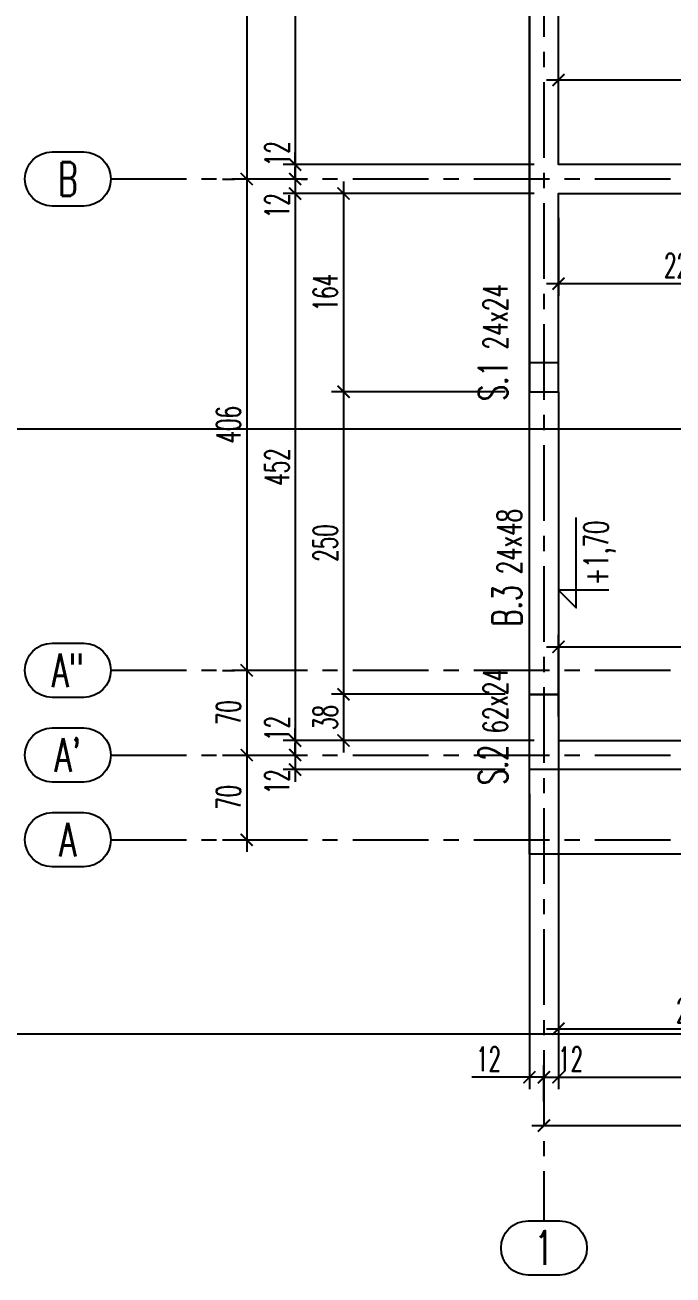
# Model space of a CAD drawing. Header units: millimetres. Extents: x -24587 to 37983, y -70862 to 338.
# Drawn here: x 25368 to 25903, y -56909 to -55876 of the extents above; entities that cross this region are included whole.
import ezdxf
from ezdxf.enums import TextEntityAlignment as Align

# ---------------------------------------------------------------- set-up
doc = ezdxf.new("R2010")
doc.units = ezdxf.units.MM
doc.header["$LTSCALE"] = 50
doc.linetypes.add('CENTER', pattern=[2, 1.25, -0.25, 0.25, -0.25])
doc.layers.get('Defpoints').update_dxf_attribs({"color": 251})
for name, color, linetype in [('K-NADPROŻA', 61, 'Continuous'), ('K-OSIE', 9, 'CENTER'), ('K-SCIANY', 2, 'Continuous'), ('K-STROPY', 161, 'Continuous'), ('K-SŁUPY', 131, 'Continuous'), ('K-TEXT 2.4mm', 71, 'Continuous'), ('K-TEXT 2.8mm', 101, 'Continuous'), ('K-TEXT 2mm', 254, 'Continuous'), ('K-UWAGI', 1, 'Continuous'), ('K-WYMIARY', 1, 'Continuous')]:
    doc.layers.add(name, color=color, linetype=linetype)
doc.styles.add('text 2.4mm', font='romans.shx', dxfattribs={"width": 0.65})
doc.styles.add('text 2.8mm', font='romans.shx', dxfattribs={"width": 0.65})
doc.styles.add('text 2mm', font='romans.shx', dxfattribs={"width": 0.65})
doc.styles.add('WYM1', font='romanszb.shx', dxfattribs={"width": 0.6})
doc.dimstyles.new('CM100', dxfattribs={"dimscale": 5, "dimtxt": 2, "dimasz": 1, "dimexe": 1, "dimexo": 2, "dimgap": 0.5, "dimtad": 1, "dimrnd": 0.5, "dimdsep": 46, "dimtxsty": 'WYM1', "dimblk": 'OBLIQUE', "dimcen": 0, "dimdle": 1, "dimclrd": 253, "dimclre": 251, "dimclrt": 30, "dimadec": 0, "dimazin": 0, "dimtfac": 1, "dimtix": 1, "dimtmove": 0, "dimatfit": 0, "dimfxl": 1, "dimtfillclr": 256, "dimtolj": 1, "dimarcsym": 0})

# ---------------------------------------------------------------- blocks, each defined once
blk = doc.blocks.new('A$C5f19c05e')
for points in [[(0, 380), (0, -1260.9)], [(-358, -400), (2628.1, -400)], [(-358, -806), (2628.1, -806)], [(-358, -876), (2628.1, -876)], [(-358, -946), (2628.1, -946)]]:
    blk.add_lwpolyline(points)
at = {"layer": 'K-TEXT 2.4mm'}
for points in [[(-406.5, -422.4, -1), (-406.5, -377.6), (-380.3, -377.6, -1), (-380.3, -422.4)], [(-406.5, -828.4, -1), (-406.5, -783.6), (-380.3, -783.6, -1), (-380.3, -828.4)], [(-406.5, -898.4, -1), (-406.5, -853.6), (-380.3, -853.6, -1), (-380.3, -898.4)], [(-406.5, -968.4, -1), (-406.5, -923.6), (-380.3, -923.6, -1), (-380.3, -968.4)], [(-13.1, -1305.7, -1), (-13.1, -1260.9), (13.1, -1260.9, -1), (13.1, -1305.7)]]:
    blk.add_lwpolyline(points, format="xyb", close=True, dxfattribs=at)
at = {"layer": 'K-TEXT 2.8mm', "style": 'text 2.8mm', "width": 0.65}
for s, p in [('B', (-393.4, -400)), ('A"', (-393.4, -806)), ("A'", (-393.4, -876)), ('A', (-393.4, -946)), ('1', (0, -1283.3))]:
    blk.add_text(s, height=28, dxfattribs=at).set_placement(p, align=Align.MIDDLE_CENTER)
blk = doc.blocks.new('_ArchTick')
at = {"color": 0, "linetype": 'ByBlock', "const_width": 0.15}
blk.add_lwpolyline([(-0.5, -0.5), (0.5, 0.5)], dxfattribs=at)
blk = doc.blocks.new('*D455')
at = {"layer": 'Defpoints', "color": 0, "transparency": 16777216}
for p in [(25796.6, -56785.7), (26267.6, -56785.7), (26267.6, -56785.7)]:
    blk.add_point(p, dxfattribs=at)
at = {"layer": 'K-WYMIARY', "color": 251, "lineweight": -2, "transparency": 16777216}
for p, q in [((25796.6, -56765.7), (25796.6, -56775.7)), ((26267.6, -56765.7), (26267.6, -56775.7))]:
    blk.add_line(p, q, dxfattribs=at)
at = {"layer": 'K-WYMIARY', "color": 253, "lineweight": -2, "transparency": 16777216}
blk.add_line((25786.6, -56785.7), (26277.6, -56785.7), dxfattribs=at)
at = {"layer": 'K-WYMIARY', "color": 253, "lineweight": -2, "transparency": 16777216, "xscale": 10, "yscale": 10, "zscale": 10, "rotation": 180}
blk.add_blockref('_ArchTick', (25796.6, -56785.7), dxfattribs=at)
at = {"layer": 'K-WYMIARY', "color": 253, "lineweight": -2, "transparency": 16777216, "xscale": 10, "yscale": 10, "zscale": 10}
blk.add_blockref('_ArchTick', (26267.6, -56785.7), dxfattribs=at)
at = {"layer": 'K-WYMIARY', "color": 30, "transparency": 16777216, "insert": (26032.1, -56770.7), "char_height": 20, "attachment_point": 5, "style": 'WYM1'}
blk.add_mtext('\\A1;471', dxfattribs=at)
blk = doc.blocks.new('*D459')
at = {"layer": 'Defpoints', "color": 0, "transparency": 16777216}
for p in [(25551, -55603.5), (25551, -56003.5), (25551, -56003.5)]:
    blk.add_point(p, dxfattribs=at)
at = {"layer": 'K-WYMIARY', "color": 251, "lineweight": -2, "transparency": 16777216}
for p, q in [((25531, -55603.5), (25541, -55603.5)), ((25531, -56003.5), (25541, -56003.5))]:
    blk.add_line(p, q, dxfattribs=at)
at = {"layer": 'K-WYMIARY', "color": 253, "lineweight": -2, "transparency": 16777216}
blk.add_line((25551, -55593.5), (25551, -56013.5), dxfattribs=at)
at = {"layer": 'K-WYMIARY', "color": 253, "lineweight": -2, "transparency": 16777216, "xscale": 10, "yscale": 10, "zscale": 10}
for p, rotation in [((25551, -55603.5), 90), ((25551, -56003.5), 270)]:
    blk.add_blockref('_ArchTick', p, dxfattribs=dict(at, rotation=rotation))
at = {"layer": 'K-WYMIARY', "color": 30, "transparency": 16777216, "insert": (25536, -55803.5), "char_height": 20, "attachment_point": 5, "rotation": 90, "style": 'WYM1'}
blk.add_mtext('\\A1;400', dxfattribs=at)
blk = doc.blocks.new('*D460')
at = {"layer": 'Defpoints', "color": 0, "transparency": 16777216}
for p in [(25551, -56003.5), (25551, -56409.5), (25551, -56409.5)]:
    blk.add_point(p, dxfattribs=at)
at = {"layer": 'K-WYMIARY', "color": 253, "lineweight": -2, "transparency": 16777216}
blk.add_line((25551, -55993.5), (25551, -56419.5), dxfattribs=at)
at = {"layer": 'K-WYMIARY', "color": 251, "lineweight": -2, "transparency": 16777216}
for p, q in [((25531, -56003.5), (25541, -56003.5)), ((25531, -56409.5), (25541, -56409.5))]:
    blk.add_line(p, q, dxfattribs=at)
at = {"layer": 'K-WYMIARY', "color": 253, "lineweight": -2, "transparency": 16777216, "xscale": 10, "yscale": 10, "zscale": 10}
for p, rotation in [((25551, -56003.5), 90), ((25551, -56409.5), 270)]:
    blk.add_blockref('_ArchTick', p, dxfattribs=dict(at, rotation=rotation))
at = {"layer": 'K-WYMIARY', "color": 30, "transparency": 16777216, "insert": (25536, -56206.5), "char_height": 20, "attachment_point": 5, "rotation": 90, "style": 'WYM1'}
blk.add_mtext('\\A1;406', dxfattribs=at)
blk = doc.blocks.new('*D542')
at = {"layer": 'Defpoints', "color": 0, "transparency": 16777216}
for p in [(25551, -56409.5), (25551, -56479.5), (25551, -56479.5)]:
    blk.add_point(p, dxfattribs=at)
at = {"layer": 'K-WYMIARY', "color": 251, "lineweight": -2, "transparency": 16777216}
for p, q in [((25531, -56409.5), (25541, -56409.5)), ((25531, -56479.5), (25541, -56479.5))]:
    blk.add_line(p, q, dxfattribs=at)
at = {"layer": 'K-WYMIARY', "color": 253, "lineweight": -2, "transparency": 16777216}
blk.add_line((25551, -56399.5), (25551, -56489.5), dxfattribs=at)
at = {"layer": 'K-WYMIARY', "color": 253, "lineweight": -2, "transparency": 16777216, "xscale": 10, "yscale": 10, "zscale": 10}
for p, rotation in [((25551, -56409.5), 90), ((25551, -56479.5), 270)]:
    blk.add_blockref('_ArchTick', p, dxfattribs=dict(at, rotation=rotation))
at = {"layer": 'K-WYMIARY', "color": 30, "transparency": 16777216, "insert": (25536, -56444.5), "char_height": 20, "attachment_point": 5, "rotation": 90, "style": 'WYM1'}
blk.add_mtext('\\A1;70', dxfattribs=at)
blk = doc.blocks.new('*D543')
at = {"layer": 'Defpoints', "color": 0, "transparency": 16777216}
for p in [(25551, -56479.5), (25551, -56549.5), (25551, -56549.5)]:
    blk.add_point(p, dxfattribs=at)
at = {"layer": 'K-WYMIARY', "color": 253, "lineweight": -2, "transparency": 16777216}
blk.add_line((25551, -56469.5), (25551, -56559.5), dxfattribs=at)
at = {"layer": 'K-WYMIARY', "color": 251, "lineweight": -2, "transparency": 16777216}
for p, q in [((25531, -56479.5), (25541, -56479.5)), ((25531, -56549.5), (25541, -56549.5))]:
    blk.add_line(p, q, dxfattribs=at)
at = {"layer": 'K-WYMIARY', "color": 253, "lineweight": -2, "transparency": 16777216, "xscale": 10, "yscale": 10, "zscale": 10}
for p, rotation in [((25551, -56479.5), 90), ((25551, -56549.5), 270)]:
    blk.add_blockref('_ArchTick', p, dxfattribs=dict(at, rotation=rotation))
at = {"layer": 'K-WYMIARY', "color": 30, "transparency": 16777216, "insert": (25536, -56514.5), "char_height": 20, "attachment_point": 5, "rotation": 90, "style": 'WYM1'}
blk.add_mtext('\\A1;70', dxfattribs=at)
blk = doc.blocks.new('*D512')
at = {"layer": 'Defpoints', "color": 0, "transparency": 16777216}
for p in [(25808.6, -55615.5), (25591, -55991.5), (25808.6, -55991.5)]:
    blk.add_point(p, dxfattribs=at)
at = {"layer": 'K-WYMIARY', "color": 253, "lineweight": -2, "transparency": 16777216}
blk.add_line((25591, -55605.5), (25591, -56001.5), dxfattribs=at)
at = {"layer": 'K-WYMIARY', "color": 251, "lineweight": -2, "transparency": 16777216}
for p, q in [((25788.6, -55615.5), (25581, -55615.5)), ((25788.6, -55991.5), (25581, -55991.5))]:
    blk.add_line(p, q, dxfattribs=at)
at = {"layer": 'K-WYMIARY', "color": 253, "lineweight": -2, "transparency": 16777216, "xscale": 10, "yscale": 10, "zscale": 10}
for p, rotation in [((25591, -55615.5), 90), ((25591, -55991.5), 270)]:
    blk.add_blockref('_ArchTick', p, dxfattribs=dict(at, rotation=rotation))
at = {"layer": 'K-WYMIARY', "color": 30, "transparency": 16777216, "insert": (25576, -55803.5), "char_height": 20, "attachment_point": 5, "rotation": 90, "style": 'WYM1'}
blk.add_mtext('\\A1;376', dxfattribs=at)
blk = doc.blocks.new('*D513')
at = {"layer": 'Defpoints', "color": 0, "transparency": 16777216}
for p in [(25808.6, -55991.5), (25576, -56003.5), (25591, -56003.5)]:
    blk.add_point(p, dxfattribs=at)
at = {"layer": 'K-WYMIARY', "color": 253, "lineweight": -2, "transparency": 16777216}
for p, q in [((25591, -55991.5), (25591, -55981.5)), ((25591, -55991.5), (25591, -56003.5)), ((25591, -56003.5), (25591, -56013.5))]:
    blk.add_line(p, q, dxfattribs=at)
at = {"layer": 'K-WYMIARY', "color": 251, "lineweight": -2, "transparency": 16777216}
for p, q in [((25788.6, -55991.5), (25581, -55991.5)), ((25596, -56003.5), (25601, -56003.5))]:
    blk.add_line(p, q, dxfattribs=at)
at = {"layer": 'K-WYMIARY', "color": 253, "lineweight": -2, "transparency": 16777216, "xscale": 10, "yscale": 10, "zscale": 10}
for p, rotation in [((25591, -55991.5), 270), ((25591, -56003.5), 90)]:
    blk.add_blockref('_ArchTick', p, dxfattribs=dict(at, rotation=rotation))
at = {"layer": 'K-WYMIARY', "color": 30, "transparency": 16777216, "insert": (25576, -55982.5), "char_height": 20, "attachment_point": 5, "rotation": 90, "style": 'WYM1'}
blk.add_mtext('\\A1;12', dxfattribs=at)
blk = doc.blocks.new('*D514')
at = {"layer": 'Defpoints', "color": 0, "transparency": 16777216}
for p in [(25576, -56003.5), (25591, -56015.5), (25808.6, -56015.5)]:
    blk.add_point(p, dxfattribs=at)
at = {"layer": 'K-WYMIARY', "color": 253, "lineweight": -2, "transparency": 16777216}
for p, q in [((25591, -56003.5), (25591, -55993.5)), ((25591, -56003.5), (25591, -56015.5)), ((25591, -56015.5), (25591, -56025.5))]:
    blk.add_line(p, q, dxfattribs=at)
at = {"layer": 'K-WYMIARY', "color": 251, "lineweight": -2, "transparency": 16777216}
for p, q in [((25596, -56003.5), (25601, -56003.5)), ((25788.6, -56015.5), (25581, -56015.5))]:
    blk.add_line(p, q, dxfattribs=at)
at = {"layer": 'K-WYMIARY', "color": 253, "lineweight": -2, "transparency": 16777216, "xscale": 10, "yscale": 10, "zscale": 10}
for p, rotation in [((25591, -56003.5), 270), ((25591, -56015.5), 90)]:
    blk.add_blockref('_ArchTick', p, dxfattribs=dict(at, rotation=rotation))
at = {"layer": 'K-WYMIARY', "color": 30, "transparency": 16777216, "insert": (25576, -56025.5), "char_height": 20, "attachment_point": 5, "rotation": 90, "style": 'WYM1'}
blk.add_mtext('\\A1;12', dxfattribs=at)
blk = doc.blocks.new('*D515')
at = {"layer": 'Defpoints', "color": 0, "transparency": 16777216}
for p in [(25808.6, -56015.5), (25591, -56467.5), (25808.6, -56467.5)]:
    blk.add_point(p, dxfattribs=at)
at = {"layer": 'K-WYMIARY', "color": 253, "lineweight": -2, "transparency": 16777216}
blk.add_line((25591, -56005.5), (25591, -56477.5), dxfattribs=at)
at = {"layer": 'K-WYMIARY', "color": 251, "lineweight": -2, "transparency": 16777216}
for p, q in [((25788.6, -56015.5), (25581, -56015.5)), ((25788.6, -56467.5), (25581, -56467.5))]:
    blk.add_line(p, q, dxfattribs=at)
at = {"layer": 'K-WYMIARY', "color": 253, "lineweight": -2, "transparency": 16777216, "xscale": 10, "yscale": 10, "zscale": 10}
for p, rotation in [((25591, -56015.5), 90), ((25591, -56467.5), 270)]:
    blk.add_blockref('_ArchTick', p, dxfattribs=dict(at, rotation=rotation))
at = {"layer": 'K-WYMIARY', "color": 30, "transparency": 16777216, "insert": (25576, -56241.5), "char_height": 20, "attachment_point": 5, "rotation": 90, "style": 'WYM1'}
blk.add_mtext('\\A1;452', dxfattribs=at)
blk = doc.blocks.new('*D516')
at = {"layer": 'Defpoints', "color": 0, "transparency": 16777216}
for p in [(25808.6, -56467.5), (25576, -56479.5), (25591, -56479.5)]:
    blk.add_point(p, dxfattribs=at)
at = {"layer": 'K-WYMIARY', "color": 253, "lineweight": -2, "transparency": 16777216}
for p, q in [((25591, -56467.5), (25591, -56457.5)), ((25591, -56467.5), (25591, -56479.5)), ((25591, -56479.5), (25591, -56489.5))]:
    blk.add_line(p, q, dxfattribs=at)
at = {"layer": 'K-WYMIARY', "color": 251, "lineweight": -2, "transparency": 16777216}
for p, q in [((25788.6, -56467.5), (25581, -56467.5)), ((25596, -56479.5), (25601, -56479.5))]:
    blk.add_line(p, q, dxfattribs=at)
at = {"layer": 'K-WYMIARY', "color": 253, "lineweight": -2, "transparency": 16777216, "xscale": 10, "yscale": 10, "zscale": 10}
for p, rotation in [((25591, -56467.5), 270), ((25591, -56479.5), 90)]:
    blk.add_blockref('_ArchTick', p, dxfattribs=dict(at, rotation=rotation))
at = {"layer": 'K-WYMIARY', "color": 30, "transparency": 16777216, "insert": (25576, -56457.5), "char_height": 20, "attachment_point": 5, "rotation": 90, "style": 'WYM1'}
blk.add_mtext('\\A1;12', dxfattribs=at)
blk = doc.blocks.new('*D517')
at = {"layer": 'Defpoints', "color": 0, "transparency": 16777216}
for p in [(25576, -56479.5), (25591, -56491.5), (25784.6, -56491.5)]:
    blk.add_point(p, dxfattribs=at)
at = {"layer": 'K-WYMIARY', "color": 253, "lineweight": -2, "transparency": 16777216}
for p, q in [((25591, -56479.5), (25591, -56469.5)), ((25591, -56479.5), (25591, -56491.5)), ((25591, -56491.5), (25591, -56501.5))]:
    blk.add_line(p, q, dxfattribs=at)
at = {"layer": 'K-WYMIARY', "color": 251, "lineweight": -2, "transparency": 16777216}
for p, q in [((25596, -56479.5), (25601, -56479.5)), ((25764.6, -56491.5), (25581, -56491.5))]:
    blk.add_line(p, q, dxfattribs=at)
at = {"layer": 'K-WYMIARY', "color": 253, "lineweight": -2, "transparency": 16777216, "xscale": 10, "yscale": 10, "zscale": 10}
for p, rotation in [((25591, -56479.5), 270), ((25591, -56491.5), 90)]:
    blk.add_blockref('_ArchTick', p, dxfattribs=dict(at, rotation=rotation))
at = {"layer": 'K-WYMIARY', "color": 30, "transparency": 16777216, "insert": (25576, -56501.5), "char_height": 20, "attachment_point": 5, "rotation": 90, "style": 'WYM1'}
blk.add_mtext('\\A1;12', dxfattribs=at)
blk = doc.blocks.new('*D518')
at = {"layer": 'Defpoints', "color": 0, "transparency": 16777216}
for p in [(25808.6, -56015.5), (25631, -56179.3), (25784.6, -56179.3)]:
    blk.add_point(p, dxfattribs=at)
at = {"layer": 'K-WYMIARY', "color": 253, "lineweight": -2, "transparency": 16777216}
blk.add_line((25631, -56005.5), (25631, -56189.3), dxfattribs=at)
at = {"layer": 'K-WYMIARY', "color": 251, "lineweight": -2, "transparency": 16777216}
for p, q in [((25788.6, -56015.5), (25621, -56015.5)), ((25764.6, -56179.3), (25621, -56179.3))]:
    blk.add_line(p, q, dxfattribs=at)
at = {"layer": 'K-WYMIARY', "color": 253, "lineweight": -2, "transparency": 16777216, "xscale": 10, "yscale": 10, "zscale": 10}
for p, rotation in [((25631, -56015.5), 90), ((25631, -56179.3), 270)]:
    blk.add_blockref('_ArchTick', p, dxfattribs=dict(at, rotation=rotation))
at = {"layer": 'K-WYMIARY', "color": 30, "transparency": 16777216, "insert": (25616, -56097.4), "char_height": 20, "attachment_point": 5, "rotation": 90, "style": 'WYM1'}
blk.add_mtext('\\A1;164', dxfattribs=at)
blk = doc.blocks.new('*D519')
at = {"layer": 'Defpoints', "color": 0, "transparency": 16777216}
for p in [(25784.6, -56179.3), (25631, -56429.3), (25784.6, -56429.3)]:
    blk.add_point(p, dxfattribs=at)
at = {"layer": 'K-WYMIARY', "color": 253, "lineweight": -2, "transparency": 16777216}
blk.add_line((25631, -56169.3), (25631, -56439.3), dxfattribs=at)
at = {"layer": 'K-WYMIARY', "color": 251, "lineweight": -2, "transparency": 16777216}
for p, q in [((25764.6, -56179.3), (25621, -56179.3)), ((25764.6, -56429.3), (25621, -56429.3))]:
    blk.add_line(p, q, dxfattribs=at)
at = {"layer": 'K-WYMIARY', "color": 253, "lineweight": -2, "transparency": 16777216, "xscale": 10, "yscale": 10, "zscale": 10}
for p, rotation in [((25631, -56179.3), 90), ((25631, -56429.3), 270)]:
    blk.add_blockref('_ArchTick', p, dxfattribs=dict(at, rotation=rotation))
at = {"layer": 'K-WYMIARY', "color": 30, "transparency": 16777216, "insert": (25616, -56304.3), "char_height": 20, "attachment_point": 5, "rotation": 90, "style": 'WYM1'}
blk.add_mtext('\\A1;250', dxfattribs=at)
blk = doc.blocks.new('*D530')
at = {"layer": 'Defpoints', "color": 0, "transparency": 16777216}
for p in [(25784.6, -56429.3), (25631, -56467.5), (25808.6, -56467.5)]:
    blk.add_point(p, dxfattribs=at)
at = {"layer": 'K-WYMIARY', "color": 253, "lineweight": -2, "transparency": 16777216}
blk.add_line((25631, -56419.3), (25631, -56477.5), dxfattribs=at)
at = {"layer": 'K-WYMIARY', "color": 251, "lineweight": -2, "transparency": 16777216}
for p, q in [((25764.6, -56429.3), (25621, -56429.3)), ((25788.6, -56467.5), (25621, -56467.5))]:
    blk.add_line(p, q, dxfattribs=at)
at = {"layer": 'K-WYMIARY', "color": 253, "lineweight": -2, "transparency": 16777216, "xscale": 10, "yscale": 10, "zscale": 10}
for p, rotation in [((25631, -56429.3), 90), ((25631, -56467.5), 270)]:
    blk.add_blockref('_ArchTick', p, dxfattribs=dict(at, rotation=rotation))
at = {"layer": 'K-WYMIARY', "color": 30, "transparency": 16777216, "insert": (25616, -56448.4), "char_height": 20, "attachment_point": 5, "rotation": 90, "style": 'WYM1'}
blk.add_mtext('\\A1;38', dxfattribs=at)
blk = doc.blocks.new('*D452')
at = {"layer": 'Defpoints', "color": 0, "transparency": 16777216}
for p in [(25784.6, -56491.5), (25784.6, -56745.7), (25796.6, -56785.7)]:
    blk.add_point(p, dxfattribs=at)
at = {"layer": 'K-WYMIARY', "color": 251, "lineweight": -2, "transparency": 16777216}
for p, q in [((25784.6, -56511.5), (25784.6, -56755.7)), ((25796.6, -56765.7), (25796.6, -56735.7))]:
    blk.add_line(p, q, dxfattribs=at)
at = {"layer": 'K-WYMIARY', "color": 253, "lineweight": -2, "transparency": 16777216}
for p, q in [((25784.6, -56745.7), (25736.9, -56745.7)), ((25796.6, -56745.7), (25784.6, -56745.7)), ((25796.6, -56745.7), (25806.6, -56745.7))]:
    blk.add_line(p, q, dxfattribs=at)
at = {"layer": 'K-WYMIARY', "color": 253, "lineweight": -2, "transparency": 16777216, "xscale": 10, "yscale": 10, "zscale": 10}
blk.add_blockref('_ArchTick', (25784.6, -56745.7), dxfattribs=at)
at = {"layer": 'K-WYMIARY', "color": 253, "lineweight": -2, "transparency": 16777216, "xscale": 10, "yscale": 10, "zscale": 10, "rotation": 180}
blk.add_blockref('_ArchTick', (25796.6, -56745.7), dxfattribs=at)
at = {"layer": 'K-WYMIARY', "color": 30, "transparency": 16777216, "insert": (25750.8, -56730.7), "char_height": 20, "attachment_point": 5, "style": 'WYM1'}
blk.add_mtext('\\A1;12', dxfattribs=at)
blk = doc.blocks.new('*D453')
at = {"layer": 'Defpoints', "color": 0, "transparency": 16777216}
for p in [(25808.6, -56467.5), (25808.6, -56745.7), (25796.6, -56785.7)]:
    blk.add_point(p, dxfattribs=at)
at = {"layer": 'K-WYMIARY', "color": 251, "lineweight": -2, "transparency": 16777216}
for p, q in [((25808.6, -56487.5), (25808.6, -56755.7)), ((25796.6, -56765.7), (25796.6, -56735.7))]:
    blk.add_line(p, q, dxfattribs=at)
at = {"layer": 'K-WYMIARY', "color": 253, "lineweight": -2, "transparency": 16777216}
for p, q in [((25796.6, -56745.7), (25786.6, -56745.7)), ((25796.6, -56745.7), (25808.6, -56745.7)), ((25808.6, -56745.7), (25818.6, -56745.7))]:
    blk.add_line(p, q, dxfattribs=at)
at = {"layer": 'K-WYMIARY', "color": 253, "lineweight": -2, "transparency": 16777216, "xscale": 10, "yscale": 10, "zscale": 10}
blk.add_blockref('_ArchTick', (25796.6, -56745.7), dxfattribs=at)
at = {"layer": 'K-WYMIARY', "color": 253, "lineweight": -2, "transparency": 16777216, "xscale": 10, "yscale": 10, "zscale": 10, "rotation": 180}
blk.add_blockref('_ArchTick', (25808.6, -56745.7), dxfattribs=at)
at = {"layer": 'K-WYMIARY', "color": 30, "transparency": 16777216, "insert": (25818.6, -56730.7), "char_height": 20, "attachment_point": 5, "style": 'WYM1'}
blk.add_mtext('\\A1;12', dxfattribs=at)
blk = doc.blocks.new('*D531')
at = {"layer": 'Defpoints', "color": 0, "transparency": 16777216}
for p in [(25808.6, -56467.5), (26255.6, -56467.5), (26255.6, -56745.7)]:
    blk.add_point(p, dxfattribs=at)
at = {"layer": 'K-WYMIARY', "color": 251, "lineweight": -2, "transparency": 16777216}
for p, q in [((25808.6, -56487.5), (25808.6, -56755.7)), ((26255.6, -56487.5), (26255.6, -56755.7))]:
    blk.add_line(p, q, dxfattribs=at)
at = {"layer": 'K-WYMIARY', "color": 253, "lineweight": -2, "transparency": 16777216}
blk.add_line((25798.6, -56745.7), (26265.6, -56745.7), dxfattribs=at)
at = {"layer": 'K-WYMIARY', "color": 253, "lineweight": -2, "transparency": 16777216, "xscale": 10, "yscale": 10, "zscale": 10, "rotation": 180}
blk.add_blockref('_ArchTick', (25808.6, -56745.7), dxfattribs=at)
at = {"layer": 'K-WYMIARY', "color": 253, "lineweight": -2, "transparency": 16777216, "xscale": 10, "yscale": 10, "zscale": 10}
blk.add_blockref('_ArchTick', (26255.6, -56745.7), dxfattribs=at)
at = {"layer": 'K-WYMIARY', "color": 30, "transparency": 16777216, "insert": (26032.1, -56730.7), "char_height": 20, "attachment_point": 5, "style": 'WYM1'}
blk.add_mtext('\\A1;447', dxfattribs=at)
blk = doc.blocks.new('*D447')
at = {"layer": 'Defpoints', "color": 0, "transparency": 16777216}
for p in [(25808.6, -56467.5), (26033.8, -56491.5), (26033.8, -56705.7)]:
    blk.add_point(p, dxfattribs=at)
at = {"layer": 'K-WYMIARY', "color": 251, "lineweight": -2, "transparency": 16777216}
for p, q in [((25808.6, -56487.5), (25808.6, -56715.7)), ((26033.8, -56511.5), (26033.8, -56715.7))]:
    blk.add_line(p, q, dxfattribs=at)
at = {"layer": 'K-WYMIARY', "color": 253, "lineweight": -2, "transparency": 16777216}
blk.add_line((25798.6, -56705.7), (26043.8, -56705.7), dxfattribs=at)
at = {"layer": 'K-WYMIARY', "color": 253, "lineweight": -2, "transparency": 16777216, "xscale": 10, "yscale": 10, "zscale": 10, "rotation": 180}
blk.add_blockref('_ArchTick', (25808.6, -56705.7), dxfattribs=at)
at = {"layer": 'K-WYMIARY', "color": 253, "lineweight": -2, "transparency": 16777216, "xscale": 10, "yscale": 10, "zscale": 10}
blk.add_blockref('_ArchTick', (26033.8, -56705.7), dxfattribs=at)
at = {"layer": 'K-WYMIARY', "color": 30, "transparency": 16777216, "insert": (25921.2, -56690.7), "char_height": 20, "attachment_point": 5, "style": 'WYM1'}
blk.add_mtext('\\A1;225', dxfattribs=at)
blk = doc.blocks.new('*D444')
at = {"layer": 'Defpoints', "color": 0, "transparency": 16777216}
for p in [(27339.6, -55921.6), (25808.6, -55991.5), (27339.6, -55991.5)]:
    blk.add_point(p, dxfattribs=at)
at = {"layer": 'K-WYMIARY', "color": 251, "lineweight": -2, "transparency": 16777216}
for p, q in [((25808.6, -55971.5), (25808.6, -55911.6)), ((27339.6, -55971.5), (27339.6, -55911.6))]:
    blk.add_line(p, q, dxfattribs=at)
at = {"layer": 'K-WYMIARY', "color": 253, "lineweight": -2, "transparency": 16777216}
blk.add_line((25798.6, -55921.6), (27349.6, -55921.6), dxfattribs=at)
at = {"layer": 'K-WYMIARY', "color": 253, "lineweight": -2, "transparency": 16777216, "xscale": 10, "yscale": 10, "zscale": 10, "rotation": 180}
blk.add_blockref('_ArchTick', (25808.6, -55921.6), dxfattribs=at)
at = {"layer": 'K-WYMIARY', "color": 253, "lineweight": -2, "transparency": 16777216, "xscale": 10, "yscale": 10, "zscale": 10}
blk.add_blockref('_ArchTick', (27339.6, -55921.6), dxfattribs=at)
at = {"layer": 'K-WYMIARY', "color": 30, "transparency": 16777216, "insert": (26574.1, -55906.6), "char_height": 20, "attachment_point": 5, "style": 'WYM1'}
blk.add_mtext('\\A1;1531', dxfattribs=at)
blk = doc.blocks.new('*D445')
at = {"layer": 'Defpoints', "color": 0, "transparency": 16777216}
for p in [(26255.6, -56390.1), (25808.6, -56467.5), (26255.6, -56467.5)]:
    blk.add_point(p, dxfattribs=at)
at = {"layer": 'K-WYMIARY', "color": 251, "lineweight": -2, "transparency": 16777216}
for p, q in [((25808.6, -56447.5), (25808.6, -56380.1)), ((26255.6, -56447.5), (26255.6, -56380.1))]:
    blk.add_line(p, q, dxfattribs=at)
at = {"layer": 'K-WYMIARY', "color": 253, "lineweight": -2, "transparency": 16777216}
blk.add_line((25798.6, -56390.1), (26265.6, -56390.1), dxfattribs=at)
at = {"layer": 'K-WYMIARY', "color": 253, "lineweight": -2, "transparency": 16777216, "xscale": 10, "yscale": 10, "zscale": 10, "rotation": 180}
blk.add_blockref('_ArchTick', (25808.6, -56390.1), dxfattribs=at)
at = {"layer": 'K-WYMIARY', "color": 253, "lineweight": -2, "transparency": 16777216, "xscale": 10, "yscale": 10, "zscale": 10}
blk.add_blockref('_ArchTick', (26255.6, -56390.1), dxfattribs=at)
at = {"layer": 'K-WYMIARY', "color": 30, "transparency": 16777216, "insert": (26032.1, -56375.1), "char_height": 20, "attachment_point": 5, "style": 'WYM1'}
blk.add_mtext('\\A1;447', dxfattribs=at)
blk = doc.blocks.new('*D544')
at = {"layer": 'Defpoints', "color": 0, "transparency": 16777216}
for p in [(25808.6, -56015.5), (26029.3, -56051.5), (26029.3, -56089.9)]:
    blk.add_point(p, dxfattribs=at)
at = {"layer": 'K-WYMIARY', "color": 251, "lineweight": -2, "transparency": 16777216}
for p, q in [((25808.6, -56035.5), (25808.6, -56099.9)), ((26029.3, -56071.5), (26029.3, -56099.9))]:
    blk.add_line(p, q, dxfattribs=at)
at = {"layer": 'K-WYMIARY', "color": 253, "lineweight": -2, "transparency": 16777216}
blk.add_line((25798.6, -56089.9), (26039.3, -56089.9), dxfattribs=at)
at = {"layer": 'K-WYMIARY', "color": 253, "lineweight": -2, "transparency": 16777216, "xscale": 10, "yscale": 10, "zscale": 10, "rotation": 180}
blk.add_blockref('_ArchTick', (25808.6, -56089.9), dxfattribs=at)
at = {"layer": 'K-WYMIARY', "color": 253, "lineweight": -2, "transparency": 16777216, "xscale": 10, "yscale": 10, "zscale": 10}
blk.add_blockref('_ArchTick', (26029.3, -56089.9), dxfattribs=at)
at = {"layer": 'K-WYMIARY', "color": 30, "transparency": 16777216, "insert": (25919, -56074.9), "char_height": 20, "attachment_point": 5, "style": 'WYM1'}
blk.add_mtext('\\A1;220.5', dxfattribs=at)

msp = doc.modelspace()

# ---------------------------------------------------------------- linework, layer by layer
at = {"layer": 'K-NADPROŻA'}
msp.add_lwpolyline([(25784.64, -56179.334), (25808.64, -56179.334), (25808.64, -56429.334), (25784.64, -56429.334)], close=True, dxfattribs=at)
at = {"layer": 'K-SCIANY'}
for points in [[(25909.351, -55591.46), (25784.64, -55591.46), (25784.64, -56179.334), (25808.64, -56179.334), (25808.64, -56015.46), (26255.64, -56015.46), (26255.64, -56269.41), (26279.64, -56269.41), (26279.64, -56015.46), (26297.59, -56015.46), (26297.59, -55991.46), (25808.64, -55991.46), (25808.64, -55615.46), (25909.351, -55615.46)], [(26033.83, -56491.46), (25784.64, -56491.46), (25784.64, -56429.334), (25808.64, -56429.334), (25808.64, -56467.46), (26033.83, -56467.46)]]:
    msp.add_lwpolyline(points, close=True, dxfattribs=at)
at = {"layer": 'K-STROPY'}
msp.add_lwpolyline([(25784.64, -55591.46), (27994.64, -55591.46), (27994.64, -56561.46), (25784.64, -56561.46)], close=True, dxfattribs=at)
at = {"layer": 'K-SŁUPY'}
for points in [[(25784.64, -56179.334), (25808.64, -56179.334), (25808.64, -56155.334), (25784.64, -56155.334)], [(25784.64, -56429.334), (25808.64, -56429.334), (25808.64, -56491.46), (25784.64, -56491.46)]]:
    msp.add_lwpolyline(points, close=True, dxfattribs=at)
at = {"layer": 'K-TEXT 2mm', "lineweight": -2}
msp.add_lwpolyline([(25850.291, -56343.241), (25808.64, -56343.241), (25823.315, -56357.916), (25823.315, -56283.211)], dxfattribs=at)
at = {"layer": 'K-UWAGI'}
for p in [(28707.731, -56209.873), (28707.731, -56709.873)]:
    msp.add_xline(p, (1, 0), dxfattribs=at)

# ---------------------------------------------------------------- block references
at = {"layer": 'K-OSIE'}
msp.add_blockref('A$C5f19c05e', (25796.64, -55603.46), dxfattribs=at)

# ---------------------------------------------------------------- texts
at = {"layer": 'K-TEXT 2.4mm', "style": 'text 2.4mm', "width": 0.65}
for s, p in [('S.1', (25754.488, -56170.224)), ('B.3', (25766.078, -56356.027)), ('S.2', (25754.488, -56487.583))]:
    msp.add_text(s, height=24, rotation=90, dxfattribs=at).set_placement(p, align=Align.MIDDLE_CENTER)
at = {"layer": 'K-TEXT 2mm', "lineweight": -2, "style": 'text 2mm', "width": 0.65}
for s, p in [('24x24', (25766.488, -56144.354)), ('24x48', (25778.078, -56330.157)), ('+1,70', (25849.694, -56339.225)), ('62x24', (25766.488, -56461.712))]:
    msp.add_text(s, height=20, rotation=90, dxfattribs=at).set_placement(p)

# ---------------------------------------------------------------- dimensions: what is measured, and where the dimension line sits
at = {"layer": 'K-WYMIARY'}
for base, p1, p2, override, picture, middle in [((25551.024, -56003.46), (25551.024, -55603.46), (25551.024, -56003.46), {"dimscale": 10, "dimblk": 'ArchTick'}, '*D459', (25536.024, -55803.46)), ((25591.024, -55991.46), (25808.64, -55615.46), (25808.64, -55991.46), {"dimscale": 10, "dimblk": 'ArchTick', "dimtmove": 1}, '*D512', (25576.024, -55803.46)), ((25551.024, -56409.46), (25551.024, -56003.46), (25551.024, -56409.46), {"dimscale": 10, "dimblk": 'ArchTick', "dimtmove": 1}, '*D460', (25536.024, -56206.46)), ((25591.024, -56467.46), (25808.64, -56015.46), (25808.64, -56467.46), {"dimscale": 10, "dimblk": 'ArchTick', "dimtmove": 1}, '*D515', (25576.024, -56241.46)), ((25631.024, -56179.334), (25808.64, -56015.46), (25784.64, -56179.334), {"dimscale": 10, "dimblk": 'ArchTick', "dimtmove": 1}, '*D518', (25616.024, -56097.397)), ((25631.024, -56429.334), (25784.64, -56179.334), (25784.64, -56429.334), {"dimscale": 10, "dimblk": 'ArchTick', "dimtmove": 1}, '*D519', (25616.024, -56304.334)), ((25551.024, -56479.46), (25551.024, -56409.46), (25551.024, -56479.46), {"dimscale": 10, "dimblk": 'ArchTick', "dimtmove": 1}, '*D542', (25536.024, -56444.46)), ((25631.024, -56467.46), (25784.64, -56429.334), (25808.64, -56467.46), {"dimscale": 10, "dimblk": 'ArchTick', "dimtmove": 1}, '*D530', (25616.024, -56448.397)), ((25551.024, -56549.46), (25551.024, -56479.46), (25551.024, -56549.46), {"dimscale": 10, "dimblk": 'ArchTick', "dimtmove": 1}, '*D543', (25536.024, -56514.46))]:
    dim = msp.add_linear_dim(base=base, p1=p1, p2=p2, angle=90, dimstyle='CM100', override=override, dxfattribs=at)
    dim.commit()
    dim.dimension.update_dxf_attribs({"geometry": picture, "text_midpoint": middle})
for base, p1, p2, override, picture, middle in [((27339.64, -55921.633), (25808.64, -55991.46), (27339.64, -55991.46), {"dimscale": 10, "dimblk": 'ArchTick'}, '*D444', (26574.14, -55906.633)), ((26029.306, -56089.935), (25808.64, -56015.46), (26029.306, -56051.46), {"dimscale": 10, "dimblk": 'ArchTick'}, '*D544', (25918.973, -56074.935)), ((26255.64, -56390.081), (25808.64, -56467.46), (26255.64, -56467.46), {"dimscale": 10, "dimblk": 'ArchTick'}, '*D445', (26032.14, -56375.081)), ((26255.64, -56745.726), (25808.64, -56467.46), (26255.64, -56467.46), {"dimscale": 10, "dimblk": 'ArchTick', "dimtmove": 1}, '*D531', (26032.14, -56730.726)), ((26033.83, -56705.726), (25808.64, -56467.46), (26033.83, -56491.46), {"dimscale": 10, "dimblk": 'ArchTick', "dimtmove": 1}, '*D447', (25921.235, -56690.726)), ((26267.64, -56785.726), (25796.64, -56785.726), (26267.64, -56785.726), {"dimscale": 10, "dimblk": 'ArchTick'}, '*D455', (26032.14, -56770.726))]:
    dim = msp.add_linear_dim(base=base, p1=p1, p2=p2, dimstyle='CM100', override=override, dxfattribs=at)
    dim.commit()
    dim.dimension.update_dxf_attribs({"geometry": picture, "text_midpoint": middle})
for base, p1, p2, picture, middle in [((25591.024, -56003.46), (25808.64, -55991.46), (25576.024, -56003.46), '*D513', (25591.024, -55982.46)), ((25591.024, -56015.46), (25576.024, -56003.46), (25808.64, -56015.46), '*D514', (25591.024, -56025.46)), ((25591.024, -56479.46), (25808.64, -56467.46), (25576.024, -56479.46), '*D516', (25591.024, -56457.46)), ((25591.024, -56491.46), (25576.024, -56479.46), (25784.64, -56491.46), '*D517', (25591.024, -56501.46))]:
    dim = msp.add_linear_dim(base=base, p1=p1, p2=p2, angle=90, dimstyle='CM100', override={"dimscale": 10, "dimblk": 'ArchTick', "dimtmove": 1}, dxfattribs=at)
    dim.commit()
    dim.dimension.update_dxf_attribs({"geometry": picture, "text_midpoint": middle, "dimtype": 160})
for base, p2, override, picture, middle in [((25808.64, -56745.726), (25808.64, -56467.46), {"dimscale": 10, "dimblk": 'ArchTick', "dimtmove": 1}, '*D453', (25818.64, -56745.726)), ((25784.64, -56745.726), (25784.64, -56491.46), {"dimscale": 10, "dimblk": 'ArchTick'}, '*D452', (25750.782, -56745.726))]:
    dim = msp.add_linear_dim(base=base, p1=(25796.64, -56785.726), p2=p2, dimstyle='CM100', override=override, dxfattribs=at)
    dim.commit()
    dim.dimension.update_dxf_attribs({"geometry": picture, "text_midpoint": middle, "dimtype": 160})

doc.saveas('drawing.dxf')
